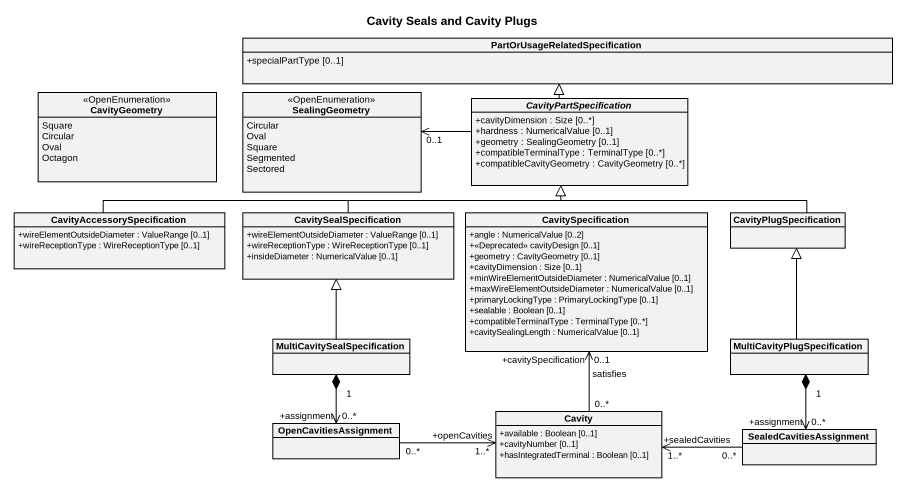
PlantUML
@startuml
title Cavity Seals and Cavity Plugs
hide circle
hide empty members
skinparam classAttributeIconSize 0
class "PartOrUsageRelatedSpecification" as PartOrUsageRelatedSpecificat {
  +specialPartType [0..1]
}
enum CavityGeometry <<OpenEnumeration>> {
  Square
  Circular
  Oval
  Octagon
}
enum SealingGeometry <<OpenEnumeration>> {
  Circular
  Oval
  Square
  Segmented
  Sectored
}
abstract class CavityPartSpecification {
  +cavityDimension : Size [0..*]
  +hardness : NumericalValue [0..1]
  +geometry : SealingGeometry [0..1]
  +compatibleTerminalType : TerminalType [0..*]
  +compatibleCavityGeometry : CavityGeometry [0..*]
}
class CavityAccessorySpecification {
  +wireElementOutsideDiameter : ValueRange [0..1]
  +wireReceptionType : WireReceptionType [0..1]
}
class CavitySealSpecification {
  +wireElementOutsideDiameter : ValueRange [0..1]
  +wireReceptionType : WireReceptionType [0..1]
  +insideDiameter : NumericalValue [0..1]
}
class CavitySpecification {
  +angle : NumericalValue [0..2]
  +<<Deprecated>> cavityDesign [0..1]
  +geometry : CavityGeometry [0..1]
  +cavityDimension : Size [0..1]
  +minWireElementOutsideDiameter : NumericalValue [0..1]
  +maxWireElementOutsideDiameter : NumericalValue [0..1]
  +primaryLockingType : PrimaryLockingType [0..1]
  +sealable : Boolean [0..1]
  +compatibleTerminalType : TerminalType [0..*]
  +cavitySealingLength : NumericalValue [0..1]
}
class CavityPlugSpecification
class MultiCavitySealSpecification
class MultiCavityPlugSpecification
class OpenCavitiesAssignment
class Cavity {
  +available : Boolean [0..1]
  +cavityNumber [0..1]
  +hasIntegratedTerminal : Boolean [0..1]
}
class SealedCavitiesAssignment
CavityPartSpecification -up-|> PartOrUsageRelatedSpecificat
CavityPartSpecification -left-> "0..1" SealingGeometry
CavityAccessorySpecification -right-|> CavityPartSpecification
CavitySealSpecification -right-|> CavityPartSpecification
CavityPlugSpecification -left-|> CavityPartSpecification
MultiCavitySealSpecification -up-|> CavitySealSpecification
MultiCavitySealSpecification "1" *--> "+assignment\n0..*" OpenCavitiesAssignment
MultiCavityPlugSpecification -up-|> CavityPlugSpecification
OpenCavitiesAssignment "0..*" -right-> "+openCavities\n1..*" Cavity
Cavity "0..*" -up-> "+cavitySpecification\n0..1" CavitySpecification : satisfies
SealedCavitiesAssignment "+assignment\n0..*" <-up-* "1" MultiCavityPlugSpecification
SealedCavitiesAssignment "0..*" -left-> "+sealedCavities\n1..*" Cavity
@enduml
